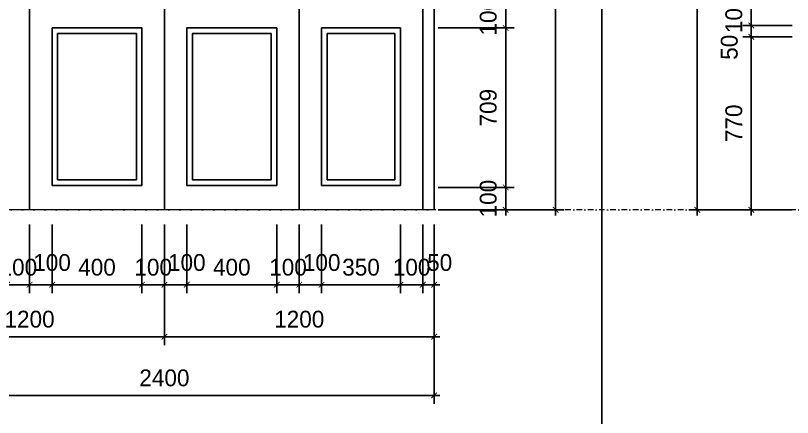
# Model space of a CAD drawing. Header units: millimetres. Extents: x 615730 to 2792744, y 139412 to 597571.
# Drawn here: x 829893 to 836807, y 294317 to 297893 of the extents above; entities that cross this region are included whole.
import ezdxf

# ---------------------------------------------------------------- set-up
doc = ezdxf.new("R2010")
doc.units = ezdxf.units.MM
doc.header["$MEASUREMENT"] = 0
doc.header["$PDMODE"] = 34
doc.linetypes.add('DASHDOT', pattern=[1, 0.5, -0.25, 0, -0.25])
doc.layers.get('0').update_dxf_attribs({"lineweight": 5})
for name, color, linetype in [('DA', 135, 'Continuous'), ('NOITHAT', 144, 'Continuous'), ('VL', 155, 'Continuous')]:
    doc.layers.add(name, color=color, linetype=linetype)
doc.layers.add('KITCHEN', color=4, linetype='Continuous', lineweight=20)
doc.layers.add('TIM TRUC', color=149, linetype='DASHDOT', lineweight=9)
doc.styles.add('VNI-AVO', font='vni-roms.shx')
doc.dimstyles.new('50 CS', dxfattribs={"dimtxt": 150, "dimasz": 50, "dimexe": 75, "dimexo": 0, "dimgap": 80, "dimtad": 1, "dimdec": 0, "dimlfac": 0.5, "dimzin": 12, "dimtxsty": 'VNI-AVO', "dimblk": 'ARCHTICK', "dimcen": 0, "dimdle": 50, "dimclrd": 252, "dimclre": 252, "dimclrt": 2, "dimadec": 0, "dimazin": 0, "dimtfac": 1, "dimtdec": 0, "dimtix": 1, "dimtmove": 2, "dimatfit": 0, "dimldrblk": 'OPEN90', "dimfxl": 1, "dimlwd": -1, "dimlwe": -1, "dimarcsym": 0})

# ---------------------------------------------------------------- blocks, each defined once
blk = doc.blocks.new('_ARCHTICK')
at = {"color": 0, "linetype": 'ByBlock', "const_width": 0.15}
blk.add_lwpolyline([(-0.5, -0.5), (0.5, 0.5)], dxfattribs=at)
blk = doc.blocks.new('*D238')
at = {"layer": 'DEFPOINTS', "color": 0, "ltscale": 10, "transparency": 16777216}
for p in [(829818.5, 296033.1), (830018, 296033.1), (830018, 295497.9)]:
    blk.add_point(p, dxfattribs=at)
at = {"layer": 'VL', "color": 252, "ltscale": 10, "transparency": 16777216}
for p, q in [((829818.5, 296033.1), (829818.5, 295422.9)), ((830018, 296033.1), (830018, 295422.9)), ((829818.5, 295497.9), (829768.5, 295497.9)), ((829818.5, 295497.9), (830018, 295497.9)), ((830018, 295497.9), (830068, 295497.9))]:
    blk.add_line(p, q, dxfattribs=at)
at = {"layer": 'VL', "color": 252, "ltscale": 10, "transparency": 16777216, "xscale": 50, "yscale": 50, "zscale": 50}
blk.add_blockref('_ARCHTICK', (829818.5, 295497.9), dxfattribs=at)
at = {"layer": 'VL', "color": 252, "ltscale": 10, "transparency": 16777216, "xscale": 50, "yscale": 50, "zscale": 50, "rotation": 180}
blk.add_blockref('_ARCHTICK', (830018, 295497.9), dxfattribs=at)
at = {"layer": 'VL', "color": 2, "ltscale": 10, "transparency": 16777216, "insert": (829918.2, 295652.9), "char_height": 150, "attachment_point": 5, "style": 'VNI-AVO'}
blk.add_mtext('100', dxfattribs=at)
blk = doc.blocks.new('_Open90')
at = {"color": 0, "linetype": 'ByBlock', "lineweight": -2}
for p, q in [((0, 0), (-1, 0)), ((-0.5, 0.5), (0, 0)), ((0, 0), (-0.5, -0.5))]:
    blk.add_line(p, q, dxfattribs=at)
blk = doc.blocks.new('*D239')
at = {"layer": 'DEFPOINTS', "color": 0, "ltscale": 10, "transparency": 16777216}
for p in [(830018, 296033.1), (830218, 296033.1), (830218, 295497.9)]:
    blk.add_point(p, dxfattribs=at)
at = {"layer": 'VL', "color": 252, "ltscale": 10, "transparency": 16777216}
for p, q in [((830018, 296033.1), (830018, 295422.9)), ((830218, 296033.1), (830218, 295422.9)), ((830018, 295497.9), (829968, 295497.9)), ((830018, 295497.9), (830218, 295497.9)), ((830218, 295497.9), (830268, 295497.9))]:
    blk.add_line(p, q, dxfattribs=at)
at = {"layer": 'VL', "color": 252, "ltscale": 10, "transparency": 16777216, "xscale": 50, "yscale": 50, "zscale": 50}
blk.add_blockref('_ARCHTICK', (830018, 295497.9), dxfattribs=at)
at = {"layer": 'VL', "color": 252, "ltscale": 10, "transparency": 16777216, "xscale": 50, "yscale": 50, "zscale": 50, "rotation": 180}
blk.add_blockref('_ARCHTICK', (830218, 295497.9), dxfattribs=at)
at = {"layer": 'VL', "color": 2, "ltscale": 10, "transparency": 16777216, "insert": (830218, 295694.5), "char_height": 150, "attachment_point": 5, "style": 'VNI-AVO'}
blk.add_mtext('100', dxfattribs=at)
blk = doc.blocks.new('*D240')
at = {"layer": 'DEFPOINTS', "color": 0, "ltscale": 10, "transparency": 16777216}
for p in [(830218, 296033.1), (831018.5, 296033.1), (831018.5, 295497.9)]:
    blk.add_point(p, dxfattribs=at)
at = {"layer": 'VL', "color": 252, "ltscale": 10, "transparency": 16777216}
for p, q in [((830218, 296033.1), (830218, 295422.9)), ((831018.5, 296033.1), (831018.5, 295422.9)), ((830168, 295497.9), (831068.5, 295497.9))]:
    blk.add_line(p, q, dxfattribs=at)
at = {"layer": 'VL', "color": 252, "ltscale": 10, "transparency": 16777216, "xscale": 50, "yscale": 50, "zscale": 50, "rotation": 180}
blk.add_blockref('_ARCHTICK', (830218, 295497.9), dxfattribs=at)
at = {"layer": 'VL', "color": 252, "ltscale": 10, "transparency": 16777216, "xscale": 50, "yscale": 50, "zscale": 50}
blk.add_blockref('_ARCHTICK', (831018.5, 295497.9), dxfattribs=at)
at = {"layer": 'VL', "color": 2, "ltscale": 10, "transparency": 16777216, "insert": (830618.2, 295652.9), "char_height": 150, "attachment_point": 5, "style": 'VNI-AVO'}
blk.add_mtext('400', dxfattribs=at)
blk = doc.blocks.new('*D241')
at = {"layer": 'DEFPOINTS', "color": 0, "ltscale": 10, "transparency": 16777216}
for p in [(831018.5, 296033.1), (831218, 296033.1), (831218, 295497.9)]:
    blk.add_point(p, dxfattribs=at)
at = {"layer": 'VL', "color": 252, "ltscale": 10, "transparency": 16777216}
for p, q in [((831018.5, 296033.1), (831018.5, 295422.9)), ((831218, 296033.1), (831218, 295422.9)), ((831018.5, 295497.9), (830968.5, 295497.9)), ((831018.5, 295497.9), (831218, 295497.9)), ((831218, 295497.9), (831268, 295497.9))]:
    blk.add_line(p, q, dxfattribs=at)
at = {"layer": 'VL', "color": 252, "ltscale": 10, "transparency": 16777216, "xscale": 50, "yscale": 50, "zscale": 50}
blk.add_blockref('_ARCHTICK', (831018.5, 295497.9), dxfattribs=at)
at = {"layer": 'VL', "color": 252, "ltscale": 10, "transparency": 16777216, "xscale": 50, "yscale": 50, "zscale": 50, "rotation": 180}
blk.add_blockref('_ARCHTICK', (831218, 295497.9), dxfattribs=at)
at = {"layer": 'VL', "color": 2, "ltscale": 10, "transparency": 16777216, "insert": (831118.2, 295652.9), "char_height": 150, "attachment_point": 5, "style": 'VNI-AVO'}
blk.add_mtext('100', dxfattribs=at)
blk = doc.blocks.new('*D242')
at = {"layer": 'DEFPOINTS', "color": 0, "ltscale": 10, "transparency": 16777216}
for p in [(831218, 296033.1), (831417.4, 296033.1), (831417.4, 295497.9)]:
    blk.add_point(p, dxfattribs=at)
at = {"layer": 'VL', "color": 252, "ltscale": 10, "transparency": 16777216}
for p, q in [((831218, 296033.1), (831218, 295422.9)), ((831417.4, 296033.1), (831417.4, 295422.9)), ((831218, 295497.9), (831168, 295497.9)), ((831218, 295497.9), (831417.4, 295497.9)), ((831417.4, 295497.9), (831467.4, 295497.9))]:
    blk.add_line(p, q, dxfattribs=at)
at = {"layer": 'VL', "color": 252, "ltscale": 10, "transparency": 16777216, "xscale": 50, "yscale": 50, "zscale": 50}
blk.add_blockref('_ARCHTICK', (831218, 295497.9), dxfattribs=at)
at = {"layer": 'VL', "color": 252, "ltscale": 10, "transparency": 16777216, "xscale": 50, "yscale": 50, "zscale": 50, "rotation": 180}
blk.add_blockref('_ARCHTICK', (831417.4, 295497.9), dxfattribs=at)
at = {"layer": 'VL', "color": 2, "ltscale": 10, "transparency": 16777216, "insert": (831417.4, 295694.5), "char_height": 150, "attachment_point": 5, "style": 'VNI-AVO'}
blk.add_mtext('100', dxfattribs=at)
blk = doc.blocks.new('*D243')
at = {"layer": 'DEFPOINTS', "color": 0, "ltscale": 10, "transparency": 16777216}
for p in [(831417.4, 296033.1), (832218, 296033.1), (832218, 295497.9)]:
    blk.add_point(p, dxfattribs=at)
at = {"layer": 'VL', "color": 252, "ltscale": 10, "transparency": 16777216}
for p, q in [((831417.4, 296033.1), (831417.4, 295422.9)), ((832218, 296033.1), (832218, 295422.9)), ((831367.4, 295497.9), (832268, 295497.9))]:
    blk.add_line(p, q, dxfattribs=at)
at = {"layer": 'VL', "color": 252, "ltscale": 10, "transparency": 16777216, "xscale": 50, "yscale": 50, "zscale": 50, "rotation": 180}
blk.add_blockref('_ARCHTICK', (831417.4, 295497.9), dxfattribs=at)
at = {"layer": 'VL', "color": 252, "ltscale": 10, "transparency": 16777216, "xscale": 50, "yscale": 50, "zscale": 50}
blk.add_blockref('_ARCHTICK', (832218, 295497.9), dxfattribs=at)
at = {"layer": 'VL', "color": 2, "ltscale": 10, "transparency": 16777216, "insert": (831817.7, 295652.9), "char_height": 150, "attachment_point": 5, "style": 'VNI-AVO'}
blk.add_mtext('400', dxfattribs=at)
blk = doc.blocks.new('*D244')
at = {"layer": 'DEFPOINTS', "color": 0, "ltscale": 10, "transparency": 16777216}
for p in [(832218, 296033.1), (832418, 296033.1), (832418, 295497.9)]:
    blk.add_point(p, dxfattribs=at)
at = {"layer": 'VL', "color": 252, "ltscale": 10, "transparency": 16777216}
for p, q in [((832218, 296033.1), (832218, 295422.9)), ((832418, 296033.1), (832418, 295422.9)), ((832218, 295497.9), (832168, 295497.9)), ((832218, 295497.9), (832418, 295497.9)), ((832418, 295497.9), (832468, 295497.9))]:
    blk.add_line(p, q, dxfattribs=at)
at = {"layer": 'VL', "color": 252, "ltscale": 10, "transparency": 16777216, "xscale": 50, "yscale": 50, "zscale": 50}
blk.add_blockref('_ARCHTICK', (832218, 295497.9), dxfattribs=at)
at = {"layer": 'VL', "color": 252, "ltscale": 10, "transparency": 16777216, "xscale": 50, "yscale": 50, "zscale": 50, "rotation": 180}
blk.add_blockref('_ARCHTICK', (832418, 295497.9), dxfattribs=at)
at = {"layer": 'VL', "color": 2, "ltscale": 10, "transparency": 16777216, "insert": (832318, 295652.9), "char_height": 150, "attachment_point": 5, "style": 'VNI-AVO'}
blk.add_mtext('100', dxfattribs=at)
blk = doc.blocks.new('*D245')
at = {"layer": 'DEFPOINTS', "color": 0, "ltscale": 10, "transparency": 16777216}
for p in [(832418, 296033.1), (832617.4, 296033.1), (832617.4, 295497.9)]:
    blk.add_point(p, dxfattribs=at)
at = {"layer": 'VL', "color": 252, "ltscale": 10, "transparency": 16777216}
for p, q in [((832418, 296033.1), (832418, 295422.9)), ((832617.4, 296033.1), (832617.4, 295422.9)), ((832418, 295497.9), (832368, 295497.9)), ((832418, 295497.9), (832617.4, 295497.9)), ((832617.4, 295497.9), (832667.4, 295497.9))]:
    blk.add_line(p, q, dxfattribs=at)
at = {"layer": 'VL', "color": 252, "ltscale": 10, "transparency": 16777216, "xscale": 50, "yscale": 50, "zscale": 50}
blk.add_blockref('_ARCHTICK', (832418, 295497.9), dxfattribs=at)
at = {"layer": 'VL', "color": 252, "ltscale": 10, "transparency": 16777216, "xscale": 50, "yscale": 50, "zscale": 50, "rotation": 180}
blk.add_blockref('_ARCHTICK', (832617.4, 295497.9), dxfattribs=at)
at = {"layer": 'VL', "color": 2, "ltscale": 10, "transparency": 16777216, "insert": (832617.4, 295694.5), "char_height": 150, "attachment_point": 5, "style": 'VNI-AVO'}
blk.add_mtext('100', dxfattribs=at)
blk = doc.blocks.new('*D246')
at = {"layer": 'DEFPOINTS', "color": 0, "ltscale": 10, "transparency": 16777216}
for p in [(832617.4, 296033.1), (833318, 296033.1), (833318, 295497.9)]:
    blk.add_point(p, dxfattribs=at)
at = {"layer": 'VL', "color": 252, "ltscale": 10, "transparency": 16777216}
for p, q in [((832617.4, 296033.1), (832617.4, 295422.9)), ((833318, 296033.1), (833318, 295422.9)), ((832567.4, 295497.9), (833368, 295497.9))]:
    blk.add_line(p, q, dxfattribs=at)
at = {"layer": 'VL', "color": 252, "ltscale": 10, "transparency": 16777216, "xscale": 50, "yscale": 50, "zscale": 50, "rotation": 180}
blk.add_blockref('_ARCHTICK', (832617.4, 295497.9), dxfattribs=at)
at = {"layer": 'VL', "color": 252, "ltscale": 10, "transparency": 16777216, "xscale": 50, "yscale": 50, "zscale": 50}
blk.add_blockref('_ARCHTICK', (833318, 295497.9), dxfattribs=at)
at = {"layer": 'VL', "color": 2, "ltscale": 10, "transparency": 16777216, "insert": (832967.7, 295652.9), "char_height": 150, "attachment_point": 5, "style": 'VNI-AVO'}
blk.add_mtext('350', dxfattribs=at)
blk = doc.blocks.new('*D247')
at = {"layer": 'DEFPOINTS', "color": 0, "ltscale": 10, "transparency": 16777216}
for p in [(833318, 296033.1), (833518, 296033.1), (833518, 295497.9)]:
    blk.add_point(p, dxfattribs=at)
at = {"layer": 'VL', "color": 252, "ltscale": 10, "transparency": 16777216}
for p, q in [((833318, 296033.1), (833318, 295422.9)), ((833518, 296033.1), (833518, 295422.9)), ((833318, 295497.9), (833268, 295497.9)), ((833318, 295497.9), (833518, 295497.9)), ((833518, 295497.9), (833568, 295497.9))]:
    blk.add_line(p, q, dxfattribs=at)
at = {"layer": 'VL', "color": 252, "ltscale": 10, "transparency": 16777216, "xscale": 50, "yscale": 50, "zscale": 50}
blk.add_blockref('_ARCHTICK', (833318, 295497.9), dxfattribs=at)
at = {"layer": 'VL', "color": 252, "ltscale": 10, "transparency": 16777216, "xscale": 50, "yscale": 50, "zscale": 50, "rotation": 180}
blk.add_blockref('_ARCHTICK', (833518, 295497.9), dxfattribs=at)
at = {"layer": 'VL', "color": 2, "ltscale": 10, "transparency": 16777216, "insert": (833418, 295652.9), "char_height": 150, "attachment_point": 5, "style": 'VNI-AVO'}
blk.add_mtext('100', dxfattribs=at)
blk = doc.blocks.new('*D248')
at = {"layer": 'DEFPOINTS', "color": 0, "ltscale": 10, "transparency": 16777216}
for p in [(833518, 296033.1), (833618, 296033.1), (833618, 295497.9)]:
    blk.add_point(p, dxfattribs=at)
at = {"layer": 'VL', "color": 252, "ltscale": 10, "transparency": 16777216}
for p, q in [((833518, 296033.1), (833518, 295422.9)), ((833618, 296033.1), (833618, 295422.9)), ((833518, 295497.9), (833468, 295497.9)), ((833518, 295497.9), (833618, 295497.9)), ((833618, 295497.9), (833668, 295497.9))]:
    blk.add_line(p, q, dxfattribs=at)
at = {"layer": 'VL', "color": 252, "ltscale": 10, "transparency": 16777216, "xscale": 50, "yscale": 50, "zscale": 50}
blk.add_blockref('_ARCHTICK', (833518, 295497.9), dxfattribs=at)
at = {"layer": 'VL', "color": 252, "ltscale": 10, "transparency": 16777216, "xscale": 50, "yscale": 50, "zscale": 50, "rotation": 180}
blk.add_blockref('_ARCHTICK', (833618, 295497.9), dxfattribs=at)
at = {"layer": 'VL', "color": 2, "ltscale": 10, "transparency": 16777216, "insert": (833667.9, 295694.5), "char_height": 150, "attachment_point": 5, "style": 'VNI-AVO'}
blk.add_mtext('50', dxfattribs=at)
blk = doc.blocks.new('*D249')
at = {"layer": 'DEFPOINTS', "color": 0, "ltscale": 10, "transparency": 16777216}
for p in [(828818, 296033.1), (831218, 296033.1), (831218, 295035.3)]:
    blk.add_point(p, dxfattribs=at)
at = {"layer": 'VL', "color": 252, "ltscale": 10, "transparency": 16777216}
for p, q in [((828818, 296033.1), (828818, 294960.3)), ((831218, 296033.1), (831218, 294960.3)), ((828768, 295035.3), (831268, 295035.3))]:
    blk.add_line(p, q, dxfattribs=at)
at = {"layer": 'VL', "color": 252, "ltscale": 10, "transparency": 16777216, "xscale": 50, "yscale": 50, "zscale": 50, "rotation": 180}
blk.add_blockref('_ARCHTICK', (828818, 295035.3), dxfattribs=at)
at = {"layer": 'VL', "color": 252, "ltscale": 10, "transparency": 16777216, "xscale": 50, "yscale": 50, "zscale": 50}
blk.add_blockref('_ARCHTICK', (831218, 295035.3), dxfattribs=at)
at = {"layer": 'VL', "color": 2, "ltscale": 10, "transparency": 16777216, "insert": (830018, 295190.3), "char_height": 150, "attachment_point": 5, "style": 'VNI-AVO'}
blk.add_mtext('1200', dxfattribs=at)
blk = doc.blocks.new('*D250')
at = {"layer": 'DEFPOINTS', "color": 0, "ltscale": 10, "transparency": 16777216}
for p in [(831218, 296033.1), (833618, 296033.1), (833618, 295035.3)]:
    blk.add_point(p, dxfattribs=at)
at = {"layer": 'VL', "color": 252, "ltscale": 10, "transparency": 16777216}
for p, q in [((831218, 296033.1), (831218, 294960.3)), ((833618, 296033.1), (833618, 294960.3)), ((831168, 295035.3), (833668, 295035.3))]:
    blk.add_line(p, q, dxfattribs=at)
at = {"layer": 'VL', "color": 252, "ltscale": 10, "transparency": 16777216, "xscale": 50, "yscale": 50, "zscale": 50, "rotation": 180}
blk.add_blockref('_ARCHTICK', (831218, 295035.3), dxfattribs=at)
at = {"layer": 'VL', "color": 252, "ltscale": 10, "transparency": 16777216, "xscale": 50, "yscale": 50, "zscale": 50}
blk.add_blockref('_ARCHTICK', (833618, 295035.3), dxfattribs=at)
at = {"layer": 'VL', "color": 2, "ltscale": 10, "transparency": 16777216, "insert": (832418, 295190.3), "char_height": 150, "attachment_point": 5, "style": 'VNI-AVO'}
blk.add_mtext('1200', dxfattribs=at)
blk = doc.blocks.new('*D251')
at = {"layer": 'DEFPOINTS', "color": 0, "ltscale": 10, "transparency": 16777216}
for p in [(828818, 296033.1), (833618, 296033.1), (833618, 294512.9)]:
    blk.add_point(p, dxfattribs=at)
at = {"layer": 'VL', "color": 252, "ltscale": 10, "transparency": 16777216}
for p, q in [((828818, 296033.1), (828818, 294437.9)), ((833618, 296033.1), (833618, 294437.9)), ((828768, 294512.9), (833668, 294512.9))]:
    blk.add_line(p, q, dxfattribs=at)
at = {"layer": 'VL', "color": 252, "ltscale": 10, "transparency": 16777216, "xscale": 50, "yscale": 50, "zscale": 50, "rotation": 180}
blk.add_blockref('_ARCHTICK', (828818, 294512.9), dxfattribs=at)
at = {"layer": 'VL', "color": 252, "ltscale": 10, "transparency": 16777216, "xscale": 50, "yscale": 50, "zscale": 50}
blk.add_blockref('_ARCHTICK', (833618, 294512.9), dxfattribs=at)
at = {"layer": 'VL', "color": 2, "ltscale": 10, "transparency": 16777216, "insert": (831218, 294667.9), "char_height": 150, "attachment_point": 5, "style": 'VNI-AVO'}
blk.add_mtext('2400', dxfattribs=at)
blk = doc.blocks.new('*D252')
at = {"layer": 'DEFPOINTS', "color": 0, "ltscale": 10, "transparency": 16777216}
for p in [(833654.1, 296364), (834255.3, 296364), (833654.1, 296164.1)]:
    blk.add_point(p, dxfattribs=at)
at = {"layer": 'VL', "color": 252, "ltscale": 10, "transparency": 16777216}
for p, q in [((834255.3, 296364), (834255.3, 296414)), ((833654.1, 296364), (834330.3, 296364)), ((834255.3, 296164.1), (834255.3, 296364)), ((833654.1, 296164.1), (834330.3, 296164.1)), ((834255.3, 296164.1), (834255.3, 296114.1))]:
    blk.add_line(p, q, dxfattribs=at)
at = {"layer": 'VL', "color": 252, "ltscale": 10, "transparency": 16777216, "xscale": 50, "yscale": 50, "zscale": 50}
for p, rotation in [((834255.3, 296364), 270), ((834255.3, 296164.1), 90)]:
    blk.add_blockref('_ARCHTICK', p, dxfattribs=dict(at, rotation=rotation))
at = {"layer": 'VL', "color": 2, "ltscale": 10, "transparency": 16777216, "insert": (834100.3, 296264), "char_height": 150, "attachment_point": 5, "rotation": 90, "style": 'VNI-AVO'}
blk.add_mtext('100', dxfattribs=at)
blk = doc.blocks.new('*D253')
at = {"layer": 'DEFPOINTS', "color": 0, "ltscale": 10, "transparency": 16777216}
for p in [(833654.1, 297782.3), (834255.3, 297782.3), (833654.1, 296364)]:
    blk.add_point(p, dxfattribs=at)
at = {"layer": 'VL', "color": 252, "ltscale": 10, "transparency": 16777216}
for p, q in [((834255.3, 296314), (834255.3, 297832.3)), ((833654.1, 297782.3), (834330.3, 297782.3)), ((833654.1, 296364), (834330.3, 296364))]:
    blk.add_line(p, q, dxfattribs=at)
at = {"layer": 'VL', "color": 252, "ltscale": 10, "transparency": 16777216, "xscale": 50, "yscale": 50, "zscale": 50}
for p, rotation in [((834255.3, 297782.3), 90), ((834255.3, 296364), 270)]:
    blk.add_blockref('_ARCHTICK', p, dxfattribs=dict(at, rotation=rotation))
at = {"layer": 'VL', "color": 2, "ltscale": 10, "transparency": 16777216, "insert": (834100.3, 297073.1), "char_height": 150, "attachment_point": 5, "rotation": 90, "style": 'VNI-AVO'}
blk.add_mtext('709', dxfattribs=at)
blk = doc.blocks.new('*D254')
at = {"layer": 'DEFPOINTS', "color": 0, "ltscale": 10, "transparency": 16777216}
for p in [(833654.1, 297982.3), (834255.3, 297982.3), (833654.1, 297782.3)]:
    blk.add_point(p, dxfattribs=at)
at = {"layer": 'VL', "color": 252, "ltscale": 10, "transparency": 16777216}
for p, q in [((834255.3, 297982.3), (834255.3, 298032.3)), ((833654.1, 297982.3), (834330.3, 297982.3)), ((834255.3, 297782.3), (834255.3, 297982.3)), ((833654.1, 297782.3), (834330.3, 297782.3)), ((834255.3, 297782.3), (834255.3, 297732.3))]:
    blk.add_line(p, q, dxfattribs=at)
at = {"layer": 'VL', "color": 252, "ltscale": 10, "transparency": 16777216, "xscale": 50, "yscale": 50, "zscale": 50}
for p, rotation in [((834255.3, 297982.3), 270), ((834255.3, 297782.3), 90)]:
    blk.add_blockref('_ARCHTICK', p, dxfattribs=dict(at, rotation=rotation))
at = {"layer": 'VL', "color": 2, "ltscale": 10, "transparency": 16777216, "insert": (834100.3, 297882.3), "char_height": 150, "attachment_point": 5, "rotation": 90, "style": 'VNI-AVO'}
blk.add_mtext('100', dxfattribs=at)
blk = doc.blocks.new('*D262')
at = {"layer": 'DEFPOINTS', "color": 0, "ltscale": 10, "transparency": 16777216}
for p in [(833654.1, 302564.1), (834699.8, 302564.1), (833654.1, 296164.1)]:
    blk.add_point(p, dxfattribs=at)
at = {"layer": 'VL', "color": 252, "ltscale": 10, "transparency": 16777216}
for p, q in [((833654.1, 302564.1), (834774.8, 302564.1)), ((834699.8, 296114.1), (834699.8, 302614.1)), ((833654.1, 296164.1), (834774.8, 296164.1))]:
    blk.add_line(p, q, dxfattribs=at)
at = {"layer": 'VL', "color": 252, "ltscale": 10, "transparency": 16777216, "xscale": 50, "yscale": 50, "zscale": 50}
for p, rotation in [((834699.8, 302564.1), 90), ((834699.8, 296164.1), 270)]:
    blk.add_blockref('_ARCHTICK', p, dxfattribs=dict(at, rotation=rotation))
at = {"layer": 'VL', "color": 2, "ltscale": 10, "transparency": 16777216, "insert": (834544.8, 299364.1), "char_height": 150, "attachment_point": 5, "rotation": 90, "style": 'VNI-AVO'}
blk.add_mtext('3200', dxfattribs=at)
blk = doc.blocks.new('*D287')
at = {"layer": 'DEFPOINTS', "color": 0, "ltscale": 10, "transparency": 16777216}
for p in [(836805.2, 298004), (836441, 297804), (836805.2, 297804)]:
    blk.add_point(p, dxfattribs=at)
at = {"layer": 'VL', "color": 252, "ltscale": 10, "transparency": 16777216}
for p, q in [((836805.2, 298004), (836366, 298004)), ((836441, 298004), (836441, 298054)), ((836441, 298004), (836441, 297804)), ((836805.2, 297804), (836366, 297804)), ((836441, 297804), (836441, 297754))]:
    blk.add_line(p, q, dxfattribs=at)
at = {"layer": 'VL', "color": 252, "ltscale": 10, "transparency": 16777216, "xscale": 50, "yscale": 50, "zscale": 50}
for p, rotation in [((836441, 298004), 270), ((836441, 297804), 90)]:
    blk.add_blockref('_ARCHTICK', p, dxfattribs=dict(at, rotation=rotation))
at = {"layer": 'VL', "color": 2, "ltscale": 10, "transparency": 16777216, "insert": (836286, 297904), "char_height": 150, "attachment_point": 5, "rotation": 90, "style": 'VNI-AVO'}
blk.add_mtext('100', dxfattribs=at)
blk = doc.blocks.new('*D288')
at = {"layer": 'DEFPOINTS', "color": 0, "ltscale": 10, "transparency": 16777216}
for p in [(836805.2, 297804), (836441, 297704), (836805.2, 297704)]:
    blk.add_point(p, dxfattribs=at)
at = {"layer": 'VL', "color": 252, "ltscale": 10, "transparency": 16777216}
for p, q in [((836805.2, 297804), (836366, 297804)), ((836441, 297804), (836441, 297854)), ((836441, 297804), (836441, 297704)), ((836805.2, 297704), (836366, 297704)), ((836441, 297704), (836441, 297654))]:
    blk.add_line(p, q, dxfattribs=at)
at = {"layer": 'VL', "color": 252, "ltscale": 10, "transparency": 16777216, "xscale": 50, "yscale": 50, "zscale": 50}
for p, rotation in [((836441, 297804), 270), ((836441, 297704), 90)]:
    blk.add_blockref('_ARCHTICK', p, dxfattribs=dict(at, rotation=rotation))
at = {"layer": 'VL', "color": 2, "ltscale": 10, "transparency": 16777216, "insert": (836245.5, 297610.7), "char_height": 150, "attachment_point": 5, "rotation": 90, "style": 'VNI-AVO'}
blk.add_mtext('50', dxfattribs=at)
blk = doc.blocks.new('*D289')
at = {"layer": 'DEFPOINTS', "color": 0, "ltscale": 10, "transparency": 16777216}
for p in [(836805.2, 297704), (836441, 296164.1), (836805.2, 296164.1)]:
    blk.add_point(p, dxfattribs=at)
at = {"layer": 'VL', "color": 252, "ltscale": 10, "transparency": 16777216}
for p, q in [((836441, 297754), (836441, 296114.1)), ((836805.2, 297704), (836366, 297704)), ((836805.2, 296164.1), (836366, 296164.1))]:
    blk.add_line(p, q, dxfattribs=at)
at = {"layer": 'VL', "color": 252, "ltscale": 10, "transparency": 16777216, "xscale": 50, "yscale": 50, "zscale": 50}
for p, rotation in [((836441, 297704), 90), ((836441, 296164.1), 270)]:
    blk.add_blockref('_ARCHTICK', p, dxfattribs=dict(at, rotation=rotation))
at = {"layer": 'VL', "color": 2, "ltscale": 10, "transparency": 16777216, "insert": (836286, 296934), "char_height": 150, "attachment_point": 5, "rotation": 90, "style": 'VNI-AVO'}
blk.add_mtext('770', dxfattribs=at)
blk = doc.blocks.new('*D290')
at = {"layer": 'DEFPOINTS', "color": 0, "ltscale": 10, "transparency": 16777216}
for p in [(836805.2, 302264.1), (835960.3, 296164.1), (836805.2, 296164.1)]:
    blk.add_point(p, dxfattribs=at)
at = {"layer": 'VL', "color": 252, "ltscale": 10, "transparency": 16777216}
for p, q in [((835960.3, 302314.1), (835960.3, 296114.1)), ((836805.2, 302264.1), (835885.3, 302264.1)), ((836805.2, 296164.1), (835885.3, 296164.1))]:
    blk.add_line(p, q, dxfattribs=at)
at = {"layer": 'VL', "color": 252, "ltscale": 10, "transparency": 16777216, "xscale": 50, "yscale": 50, "zscale": 50}
for p, rotation in [((835960.3, 302264.1), 90), ((835960.3, 296164.1), 270)]:
    blk.add_blockref('_ARCHTICK', p, dxfattribs=dict(at, rotation=rotation))
at = {"layer": 'VL', "color": 2, "ltscale": 10, "transparency": 16777216, "insert": (835805.3, 299214.1), "char_height": 150, "attachment_point": 5, "rotation": 90, "style": 'VNI-AVO'}
blk.add_mtext('3050', dxfattribs=at)

msp = doc.modelspace()

# ---------------------------------------------------------------- linework, layer by layer
at = {"layer": 'DA'}
for p, q in [((833618, 296164.1), (833618, 302564.1)), ((830018, 296164.1), (830018, 301423.3)), ((830018, 301423.3), (830018, 296164.1)), ((831218, 301423.3), (831218, 296164.1)), ((831218, 301423.3), (831218, 296164.1)), ((832418, 296164.1), (832418, 301423.3)), ((833518, 296164.1), (833518, 301423.3))]:
    msp.add_line(p, q, dxfattribs=at)
for points in [[(830218, 297782.3), (831018.5, 297782.3), (831018.5, 296382), (830218, 296382)], [(832218, 297782.3), (831417.4, 297782.3), (831417.4, 296382), (832218, 296382)], [(833318, 297782.3), (832617.4, 297782.3), (832617.4, 296382), (833318, 296382)]]:
    msp.add_lwpolyline(points, close=True, dxfattribs=at)
at = {"layer": 'KITCHEN'}
msp.add_line((833618, 296164.1), (828818, 296164.1), dxfattribs=at)
at = {"layer": 'NOITHAT'}
for points in [[(830268, 297732.3), (830968.5, 297732.3), (830968.5, 296432), (830268, 296432)], [(832168, 297732.3), (831467.4, 297732.3), (831467.4, 296432), (832168, 296432)], [(833268, 297732.3), (832667.4, 297732.3), (832667.4, 296432), (833268, 296432)]]:
    msp.add_lwpolyline(points, close=True, dxfattribs=at)
at = {"layer": 'TIM TRUC', "ltscale": 100}
msp.add_line((852353.1, 296164.1), (826582.2, 296164.1), dxfattribs=at)
at = {"layer": 'VL', "ltscale": 10}
msp.add_line((835110.2, 304289.9), (835110.2, 293170.1), dxfattribs=at)

# ---------------------------------------------------------------- dimensions: what is measured, and where the dimension line sits
for base, p1, p2, picture, middle in [((834699.8, 302564.1), (833654.1, 296164.1), (833654.1, 302564.1), '*D262', (834544.8, 299364.1)), ((835960.3, 296164.1), (836805.2, 302264.1), (836805.2, 296164.1), '*D290', (835805.3, 299214.1)), ((836441, 297804), (836805.2, 298004), (836805.2, 297804), '*D287', (836286, 297904)), ((834255.3, 297982.3), (833654.1, 297782.3), (833654.1, 297982.3), '*D254', (834100.3, 297882.3)), ((834255.3, 297782.3), (833654.1, 296364), (833654.1, 297782.3), '*D253', (834100.3, 297073.1)), ((836441, 296164.1), (836805.2, 297704), (836805.2, 296164.1), '*D289', (836286, 296934)), ((834255.3, 296364), (833654.1, 296164.1), (833654.1, 296364), '*D252', (834100.3, 296264))]:
    dim = msp.add_linear_dim(base=base, p1=p1, p2=p2, angle=90, dimstyle='50 CS', dxfattribs=at)
    dim.commit()
    dim.dimension.update_dxf_attribs({"geometry": picture, "text_midpoint": middle})
dim = msp.add_linear_dim(base=(836441, 297704), p1=(836805.2, 297804), p2=(836805.2, 297704), angle=90, dimstyle='50 CS', dxfattribs=at)
dim.commit()
dim.dimension.update_dxf_attribs({"geometry": '*D288', "text_midpoint": (836245.5, 297610.7), "dimtype": 160})
for base, p1, p2, picture, middle in [((831218, 295035.3), (828818, 296033.1), (831218, 296033.1), '*D249', (830018, 295190.3)), ((833618, 294512.9), (828818, 296033.1), (833618, 296033.1), '*D251', (831218, 294667.9)), ((830018, 295497.9), (829818.5, 296033.1), (830018, 296033.1), '*D238', (829918.2, 295652.9)), ((831018.5, 295497.9), (830218, 296033.1), (831018.5, 296033.1), '*D240', (830618.2, 295652.9)), ((831218, 295497.9), (831018.5, 296033.1), (831218, 296033.1), '*D241', (831118.2, 295652.9)), ((833618, 295035.3), (831218, 296033.1), (833618, 296033.1), '*D250', (832418, 295190.3)), ((832218, 295497.9), (831417.4, 296033.1), (832218, 296033.1), '*D243', (831817.7, 295652.9)), ((832418, 295497.9), (832218, 296033.1), (832418, 296033.1), '*D244', (832318, 295652.9)), ((833318, 295497.9), (832617.4, 296033.1), (833318, 296033.1), '*D246', (832967.7, 295652.9)), ((833518, 295497.9), (833318, 296033.1), (833518, 296033.1), '*D247', (833418, 295652.9))]:
    dim = msp.add_linear_dim(base=base, p1=p1, p2=p2, dimstyle='50 CS', dxfattribs=at)
    dim.commit()
    dim.dimension.update_dxf_attribs({"geometry": picture, "text_midpoint": middle})
for base, p1, p2, picture, middle in [((830218, 295497.9), (830018, 296033.1), (830218, 296033.1), '*D239', (830218, 295694.5)), ((831417.4, 295497.9), (831218, 296033.1), (831417.4, 296033.1), '*D242', (831417.4, 295694.5)), ((832617.4, 295497.9), (832418, 296033.1), (832617.4, 296033.1), '*D245', (832617.4, 295694.5)), ((833618, 295497.9), (833518, 296033.1), (833618, 296033.1), '*D248', (833667.9, 295694.5))]:
    dim = msp.add_linear_dim(base=base, p1=p1, p2=p2, dimstyle='50 CS', dxfattribs=at)
    dim.commit()
    dim.dimension.update_dxf_attribs({"geometry": picture, "text_midpoint": middle, "dimtype": 160})

doc.saveas('drawing.dxf')
